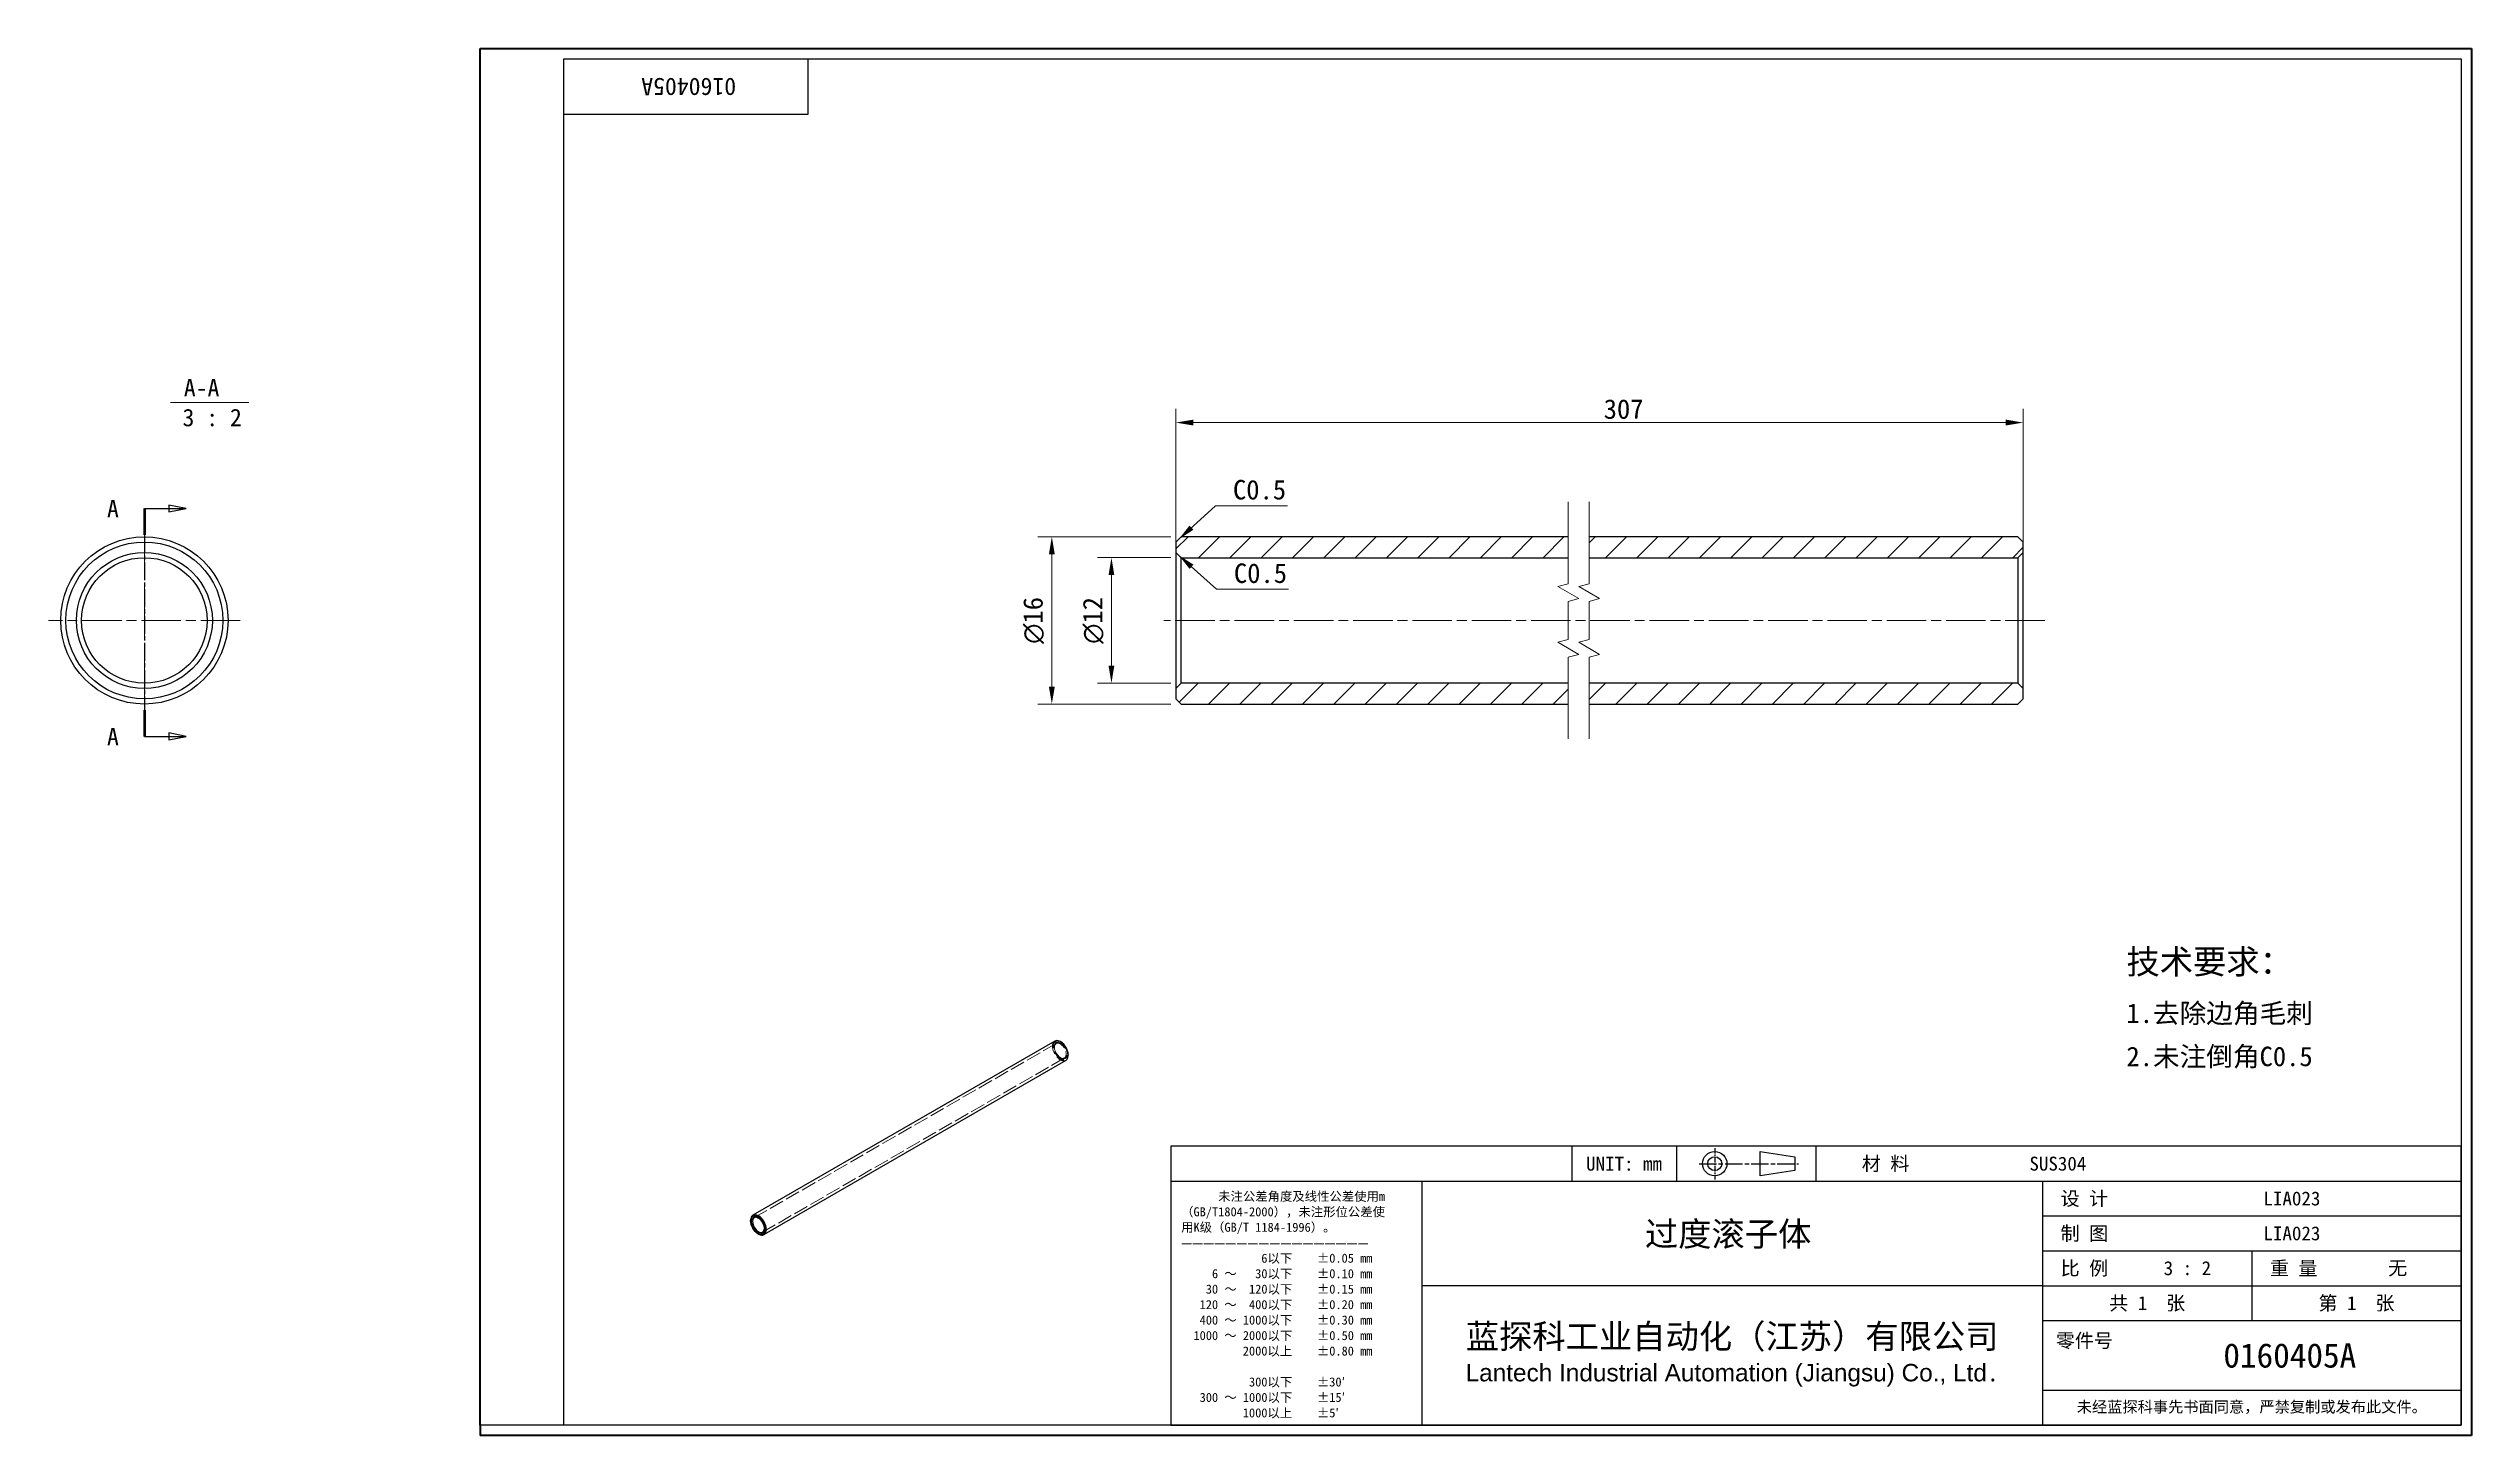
# Model space of a CAD drawing. Header units: millimetres. Extents: x -37 to 194, y 4 to 136.
import ezdxf
from ezdxf.enums import TextEntityAlignment as Align

# ---------------------------------------------------------------- set-up
doc = ezdxf.new("R2010")
doc.units = ezdxf.units.MM
doc.header["$LTSCALE"] = 0.666667
doc.linetypes.add('CHAIN', pattern=[0.3543, 0.2362, -0.0295, 0.0591, -0.0295])
doc.linetypes.add('DASHED', pattern=[0.2067, 0.1654, -0.0413])
for name, color, linetype, lineweight in [('1', 7, 'Continuous', 18), ('剖面线 (ISO)', 7, 'Continuous', 18), ('可见 (ISO)', 7, 'Continuous', 25), ('图框 (ISO)', 7, 'Continuous', 35), ('标题 (ISO)', 7, 'Continuous', 25)]:
    doc.layers.add(name, color=color, linetype=linetype, lineweight=lineweight)
for name, color, linetype, lineweight, true_color in [('中心标记 (ISO)', 1, 'CHAIN', 18, 0xff0000), ('中心线 (ISO)', 1, 'CHAIN', 18, 0xff0000), ('剖切线 (ISO)', 7, 'CHAIN', 25, 0x008000), ('尺寸 (ISO)', 7, 'Continuous', 18, 0x008000), ('折线 (ISO)', 7, 'Continuous', 18, 0x008000), ('符号 (ISO)', 7, 'Continuous', 18, 0x008000), ('隐藏 (ISO)', 5, 'DASHED', 18, 0x0000ff)]:
    doc.layers.add(name, color=color, linetype=linetype, lineweight=lineweight, true_color=true_color)
doc.styles.add('HZ_33', font='simfang.ttf')
doc.styles.add('文本样式164', font='SimSun.ttf')
doc.styles.add('文本样式165', font='SimSun.ttf')
doc.styles.add('文本样式74', font='SimSun.ttf')
doc.styles.add('最新国标', font='simfang.ttf')
doc.styles.add('注释文本 (ISO)', font='simfang.ttf')
doc.dimstyles.new('默认 (GB)', dxfattribs={"dimscale": 0.666667, "dimtxt": 2.8, "dimasz": 2.5, "dimexe": 2, "dimexo": 1.5, "dimgap": 0.5, "dimtad": 1, "dimtoh": 1, "dimdsep": 46, "dimtxsty": '最新国标', "dimcen": 0.09, "dimdle": 10, "dimclrd": 256, "dimclre": 256, "dimclrt": 256, "dimaunit": 1, "dimadec": 3, "dimazin": 2, "dimtfac": 0.535714, "dimtdec": 3, "dimtmove": 0, "dimatfit": 3, "dimfxl": 0, "dimtolj": 1, "dimlwd": -1, "dimlwe": -1, "dimarcsym": 0})
doc.dimstyles.new('默认 (GB)$7', dxfattribs={"dimscale": 0.666667, "dimtxt": 2.8, "dimasz": 2.5, "dimexe": 2, "dimexo": 1.5, "dimgap": 0.5, "dimtad": 1, "dimtoh": 1, "dimdsep": 46, "dimtxsty": '最新国标', "dimcen": 0.09, "dimdle": 10, "dimclrd": 256, "dimclre": 256, "dimclrt": 256, "dimaunit": 1, "dimadec": 3, "dimazin": 2, "dimtfac": 0.535714, "dimtdec": 3, "dimtmove": 0, "dimatfit": 3, "dimfxl": 0, "dimtolj": 1, "dimlwd": -1, "dimlwe": -1, "dimarcsym": 0})
pattern_1 = [(45, (0, 0), (-1.49671, 1.49671), [])]

# ---------------------------------------------------------------- blocks, each defined once
blk = doc.blocks.new('图框 最新国标')
at = {"layer": '图框 (ISO)'}
for p, q in [((6, 7), (6, 204.5)), ((6, 204.5), (291.5, 204.5)), ((291.5, 204.5), (291.5, 5.5)), ((6, 7), (6, 5.5)), ((6, 7), (6, 5.5)), ((291.5, 5.5), (6, 5.5))]:
    blk.add_line(p, q, dxfattribs=at)
at = {"layer": '图框 (ISO)', "color": 7, "linetype": 'Continuous', "lineweight": 25}
for p, q in [((18, 203), (290, 203)), ((18, 7), (18, 203)), ((18, 203), (290, 203)), ((53, 203), (53, 195)), ((290, 203), (290, 7)), ((290, 203), (290, 7)), ((53, 195), (18, 195)), ((290, 7), (6, 7)), ((290, 7), (18, 7))]:
    blk.add_line(p, q, dxfattribs=at)
at = {"layer": '图框 (ISO)', "style": '文本样式74'}
blk.add_attdef('零件代号_001', (42.7, 200.25), '', height=2.5, rotation=180, dxfattribs=at)
blk = doc.blocks.new('标题栏 副本 最新国标')
at = {"layer": '标题 (ISO)'}
for p, q in [((381.98, -183.84), (196.98, -183.84)), ((196.98, -183.84), (196.98, -223.84)), ((254.48, -183.84), (254.48, -188.84)), ((269.48, -183.84), (269.48, -188.84)), ((289.48, -183.84), (289.48, -188.84)), ((381.98, -223.84), (381.98, -183.84)), ((383.48, -183.84), (383.48, -225.34)), ((281.48, -188.09), (281.48, -184.59)), ((281.48, -184.59), (286.48, -185.34)), ((286.48, -187.34), (281.48, -188.09)), ((286.48, -185.34), (286.48, -187.34)), ((196.98, -188.84), (381.98, -188.84)), ((232.98, -188.84), (232.98, -223.84)), ((321.98, -188.84), (321.98, -223.84)), ((321.98, -193.84), (381.98, -193.84)), ((321.98, -198.84), (381.98, -198.84)), ((351.98, -198.84), (351.98, -208.84)), ((321.98, -203.84), (232.98, -203.84)), ((321.98, -203.84), (381.98, -203.84)), ((321.98, -208.84), (381.98, -208.84)), ((321.98, -218.84), (381.98, -218.84)), ((196.98, -223.84), (381.98, -223.84)), ((383.48, -225.34), (196.98, -225.34))]:
    blk.add_line(p, q, dxfattribs=at)
at = {"layer": '标题 (ISO)', "linetype": 'CHAIN', "ltscale": 5.000333}
blk.add_line((274.98, -184.09), (274.98, -188.59), dxfattribs=at)
at = {"layer": '标题 (ISO)', "linetype": 'CHAIN', "ltscale": 15.834605}
blk.add_line((272.73, -186.34), (286.98, -186.34), dxfattribs=at)
at = {"layer": '标题 (ISO)'}
for radius in [1.75, 1]:
    blk.add_circle((274.98, -186.34), radius, dxfattribs=at)
at = {"layer": '1', "style": '文本样式164'}
for s, p in [('UNIT: mm', (261.98, -186.34)), ('材 料', (299.48, -186.34)), ('设 计', (327.98, -191.34)), ('制 图', (327.98, -196.34)), ('比 例', (327.98, -201.34)), ('重 量', (357.98, -201.34)), ('共 1  张', (336.98, -206.34)), ('第 1  张', (366.98, -206.34))]:
    blk.add_text(s, height=2, dxfattribs=at).set_placement(p, align=Align.MIDDLE_CENTER)
at = {"layer": '标题 (ISO)', "style": '注释文本 (ISO)'}
for s, insert, char_height, attachment_point, line_spacing_factor in [('\\fSimSun|b0|i0;{\\H1.3000;      未注公差角度及线性公差使用m\\P}\\fSimSun|b0|i0;{\\H1.3000;（GB/T1804-2000），未注形位公差使\\P}\\fSimSun|b0|i0;{\\H1.3000;用K级（GB/T 1184-1996）。\\P}\\fSimSun|b0|i0;{\\H1.3000;—————————————————\\P}\\fSimSun|b0|i0;{\\H1.3000;             6以下    ±0.05 mm\\P}\\fSimSun|b0|i0;{\\H1.3000;     6 ～   30以下    ±0.10 mm\\P}\\fSimSun|b0|i0;{\\H1.3000;    30 ～  120以下    ±0.15 mm\\P}\\fSimSun|b0|i0;{\\H1.3000;   120 ～  400以下    ±0.20 mm\\P}\\fSimSun|b0|i0;{\\H1.3000;   400 ～ 1000以下    ±0.30 mm\\P}\\fSimSun|b0|i0;{\\H1.3000;  1000 ～ 2000以下    ±0.50 mm\\P}\\fSimSun|b0|i0;{\\H1.3000;          2000以上    ±0.80 mm\\P}\\fSimSun|b0|i0;{\\H1.3000;\\P}\\fSimSun|b0|i0;{\\H1.3000;           300以下    ±30′\\P}\\fSimSun|b0|i0;{\\H1.3000;   300 ～ 1000以下    ±15′\\P}\\fSimSun|b0|i0;{\\H1.3000;          1000以上    ±5′}', (198.48, -206.63), 1.3, 4, 1.023913), ('{\\fMicrosoft YaHei|b0|i0|c134|p34;\\H1.75x;蓝探科工业自动化（江苏）有限公司\\P\\fArial|b0|i0|c0|p34;\\H0.71429x;Lantech Industrial Automation (Jiangsu) Co., Ltd\\fFangSong|b0|i0|c134|p49;.\\H1.15195x; }', (277.48, -213.84), 2, 5, 0.978695)]:
    blk.add_mtext(s, dxfattribs=dict(at, insert=insert, char_height=char_height, attachment_point=attachment_point, line_spacing_factor=line_spacing_factor))
at = {"layer": '标题 (ISO)', "attachment_point": 5, "style": '注释文本 (ISO)'}
for s, insert, char_height in [('\\fFangSong|b0|i0;零件号', (327.98, -211.84), 2), ('\\fSimSun|b0|i0;{\\H1.6000;未经蓝探科事先书面同意，严禁复制或发布此文件。}', (351.98, -221.34), 1.6)]:
    blk.add_mtext(s, dxfattribs=dict(at, insert=insert, char_height=char_height))
at = {"layer": '标题 (ISO)'}
for tag, p, height, style in [('材料_001', (320.09, -187.33), 2, '注释文本 (ISO)'), ('设计人_001', (353.65, -192.33), 2, '注释文本 (ISO)'), ('库存编号_001', (264.97, -198.17), 3.5, '文本样式165'), ('设计人_001', (353.65, -197.33), 2, '注释文本 (ISO)'), ('视图比例_001', (339.34, -202.33), 2, '注释文本 (ISO)'), ('质量\\P3;_001', (371.53, -202.3), 2, '注释文本 (ISO)'), ('零件代号_001', (347.9, -215.59), 3.5, '文本样式165')]:
    blk.add_attdef(tag, p, '', height=height, dxfattribs=dict(at, style=style))
blk = doc.blocks.new('二维转换剖视图0')
at = {"layer": '剖切线 (ISO)', "linetype": 'Continuous'}
for p, q in [((-36.14, 138.5), (-38.64, 139)), ((-38.64, 139), (-38.64, 138)), ((-42.14, 138.5), (-38.64, 138.5)), ((-38.64, 138.5), (-36.14, 138.5)), ((-38.64, 138), (-36.14, 138.5)), ((-42.14, 105.8), (-38.64, 105.8)), ((-36.14, 105.8), (-38.64, 106.3)), ((-38.64, 106.3), (-38.64, 105.3)), ((-38.64, 105.8), (-36.14, 105.8)), ((-38.64, 105.3), (-36.14, 105.8))]:
    blk.add_line(p, q, dxfattribs=at)
at = {"layer": '剖切线 (ISO)', "linetype": 'CHAIN', "ltscale": 16.324638}
blk.add_line((-42.14, 138.5), (-42.14, 105.8), dxfattribs=at)
at = {"layer": '剖切线 (ISO)', "linetype": 'Continuous', "lineweight": 50}
for p, q in [((-42.14, 138.5), (-42.14, 134.72)), ((-42.14, 109.58), (-42.14, 105.8))]:
    blk.add_line(p, q, dxfattribs=at)
at = {"layer": '剖切线 (ISO)', "linetype": 'Continuous', "flags": 128}
for points in [[(-38.64, 138), (-36.14, 138.5), (-38.64, 139), (-38.64, 138)], [(-38.64, 105.3), (-36.14, 105.8), (-38.64, 106.3), (-38.64, 105.3)]]:
    blk.add_lwpolyline(points, dxfattribs=at)
at = {"layer": '剖切线 (ISO)'}
for points in [[(-38.64, 138), (-36.14, 138.5), (-38.64, 139), (-38.64, 138)], [(-38.64, 105.3), (-36.14, 105.8), (-38.64, 106.3), (-38.64, 105.3)]]:
    blk.add_solid(points, dxfattribs=at)
at = {"layer": '剖切线 (ISO)', "char_height": 2.5, "attachment_point": 7, "style": 'HZ_33'}
for insert in [(-47.5, 137.22), (-47.5, 104.52)]:
    blk.add_mtext('A', dxfattribs=dict(at, insert=insert))
blk = doc.blocks.new('*D6')
at = {"layer": 'Defpoints', "color": 0, "transparency": 16777216}
for p in [(71, 87.63), (64.34, 75.63), (71, 75.63)]:
    blk.add_point(p, dxfattribs=at)
at = {"layer": '尺寸 (ISO)', "color": 116, "true_color": 0x00803f, "transparency": 16777216}
for p, q in [((70, 87.63), (63, 87.63)), ((64.34, 85.96), (64.34, 77.29)), ((70, 75.63), (63, 75.63))]:
    blk.add_line(p, q, dxfattribs=at)
for points in [[(64.06, 85.96), (64.61, 85.96), (64.34, 87.63)], [(64.06, 77.29), (64.61, 77.29), (64.34, 75.63)]]:
    blk.add_solid(points, dxfattribs=at)
at = {"layer": '尺寸 (ISO)', "transparency": 16777216, "insert": (62.6, 81.63), "char_height": 1.8667, "attachment_point": 5, "rotation": 90, "style": '最新国标'}
blk.add_mtext('\\A1;{\\fAIGDT|b0|i0;\\ln}\\fFangSong|b0|i0;12', dxfattribs=at)
blk = doc.blocks.new('*D7')
at = {"layer": 'Defpoints', "color": 0, "transparency": 16777216}
for p in [(71, 89.63), (58.64, 73.63), (71, 73.63)]:
    blk.add_point(p, dxfattribs=at)
at = {"layer": '尺寸 (ISO)', "color": 116, "true_color": 0x00803f, "transparency": 16777216}
for p, q in [((70, 89.63), (57.31, 89.63)), ((58.64, 87.96), (58.64, 75.29)), ((70, 73.63), (57.31, 73.63))]:
    blk.add_line(p, q, dxfattribs=at)
for points in [[(58.36, 87.96), (58.92, 87.96), (58.64, 89.63)], [(58.36, 75.29), (58.92, 75.29), (58.64, 73.63)]]:
    blk.add_solid(points, dxfattribs=at)
at = {"layer": '尺寸 (ISO)', "transparency": 16777216, "insert": (56.9, 81.63), "char_height": 1.8667, "attachment_point": 5, "rotation": 90, "style": '最新国标'}
blk.add_mtext('\\A1;\\fAIGDT|b0|i0;n\\fFangSong|b0|i0;16', dxfattribs=at)
blk = doc.blocks.new('*D8')
at = {"layer": 'Defpoints', "color": 0, "transparency": 16777216}
for p in [(151.48, 100.55), (70.5, 88.13), (151.48, 88.13)]:
    blk.add_point(p, dxfattribs=at)
at = {"layer": '尺寸 (ISO)', "color": 116, "true_color": 0x00803f, "transparency": 16777216}
for p, q in [((70.5, 89.13), (70.5, 101.88)), ((72.17, 100.55), (149.82, 100.55)), ((151.48, 89.13), (151.48, 101.88))]:
    blk.add_line(p, q, dxfattribs=at)
for points in [[(72.17, 100.83), (72.17, 100.27), (70.5, 100.55)], [(149.82, 100.83), (149.82, 100.27), (151.48, 100.55)]]:
    blk.add_solid(points, dxfattribs=at)
at = {"layer": '尺寸 (ISO)', "transparency": 16777216, "insert": (113.29, 101.83), "char_height": 1.867, "attachment_point": 5, "style": '最新国标'}
blk.add_mtext('\\A1;307', dxfattribs=at)

msp = doc.modelspace()

# ---------------------------------------------------------------- hatches: boundary and pattern name
at = {"layer": '剖面线 (ISO)'}
h = msp.add_hatch(dxfattribs=at)
h.set_pattern_fill('ANSI31', color=256, scale=16.933333, style=0)
h.set_pattern_definition(pattern_1)
h.paths.add_polyline_path([(107.9949, 87.6264), (107.9949, 89.6264), (71.0038, 89.6264), (70.5038, 89.1264), (70.5038, 88.1264), (71.0038, 87.6264)])
h = msp.add_hatch(dxfattribs=at)
h.set_pattern_fill('ANSI31', color=256, scale=16.933333, style=0)
h.set_pattern_definition(pattern_1)
h.paths.add_polyline_path([(109.9949, 89.6264), (109.9949, 87.6264), (150.9847, 87.6264), (151.4847, 88.1264), (151.4847, 89.1264), (150.9847, 89.6264)])
h = msp.add_hatch(dxfattribs=at)
h.set_pattern_fill('ANSI31', color=256, scale=16.933333, style=0)
h.set_pattern_definition(pattern_1)
h.paths.add_polyline_path([(107.9949, 73.6264), (107.9949, 75.6264), (71.0038, 75.6264), (70.5038, 75.1264), (70.5038, 74.1264), (71.0038, 73.6264)])
h = msp.add_hatch(dxfattribs=at)
h.set_pattern_fill('ANSI31', color=256, scale=16.933333, style=0)
h.set_pattern_definition(pattern_1)
h.paths.add_polyline_path([(109.9949, 75.6264), (109.9949, 73.6264), (150.9847, 73.6264), (151.4847, 74.1264), (151.4847, 75.1264), (150.9847, 75.6264)])

# ---------------------------------------------------------------- linework, layer by layer
at = {"layer": '中心标记 (ISO)', "ltscale": 23.990969}
for p, q in [((-28.0942, 90.793), (-28.0942, 72.4597)), ((-18.9276, 81.6264), (-37.2609, 81.6264))]:
    msp.add_line(p, q, dxfattribs=at)
at = {"layer": '中心线 (ISO)', "ltscale": 23.990969}
msp.add_line((153.5516, 81.6264), (69.3371, 81.6264), dxfattribs=at)
at = {"layer": '可见 (ISO)'}
for p, q in [((71.0038, 89.6264), (70.5038, 89.1264)), ((70.5038, 89.1264), (70.5038, 88.1264)), ((70.5038, 88.1264), (71.0038, 87.6264)), ((70.5038, 88.1264), (70.5038, 75.1264)), ((107.9949, 89.6264), (71.0038, 89.6264)), ((150.9847, 89.6264), (109.9949, 89.6264)), ((151.4847, 89.1264), (150.9847, 89.6264)), ((150.9847, 87.6264), (151.4847, 88.1264)), ((151.4847, 88.1264), (151.4847, 89.1264)), ((151.4847, 75.1264), (151.4847, 88.1264)), ((71.0038, 87.6264), (107.9949, 87.6264)), ((71.0038, 75.6264), (71.0038, 87.6264)), ((109.9949, 87.6264), (150.9847, 87.6264)), ((150.9847, 87.6264), (150.9847, 75.6264)), ((71.0038, 75.6264), (70.5038, 75.1264)), ((70.5038, 75.1264), (70.5038, 74.1264)), ((70.5038, 74.1264), (71.0038, 73.6264)), ((107.9949, 75.6264), (71.0038, 75.6264)), ((150.9847, 75.6264), (109.9949, 75.6264)), ((151.4847, 75.1264), (150.9847, 75.6264)), ((150.9847, 73.6264), (151.4847, 74.1264)), ((151.4847, 74.1264), (151.4847, 75.1264)), ((71.0038, 73.6264), (107.9949, 73.6264)), ((109.9949, 73.6264), (150.9847, 73.6264)), ((58.9157, 41.395), (30.0657, 24.7385)), ((59.9824, 39.5475), (31.1324, 22.891)), ((59.4962, 41.315), (59.449, 41.3422)), ((60.2033, 40.0902), (60.2033, 40.0358)), ((29.8448, 24.1957), (29.8448, 24.2502)), ((30.5519, 22.971), (30.5991, 22.9438))]:
    msp.add_line(p, q, dxfattribs=at)
for radius in [8, 7.5, 6.5, 6]:
    msp.add_circle((-28.0942, 81.6264), radius, dxfattribs=at)
for centre, major_axis, start_param, end_param in [((59.449, 40.4712), (-0.5333, 0.9238), 3.14159265, 6.28318531), ((59.4962, 40.4985), (-0.5, 0.866), 3.92699082, 5.49778714), ((30.5991, 23.8147), (0.5333, -0.9238), 5.49778714, 10.21017612), ((30.5991, 23.8147), (0.4, -0.6928), 2.39703851, 7.02773945)]:
    msp.add_ellipse(centre, major_axis=major_axis, ratio=0.57735027, start_param=start_param, end_param=end_param, dxfattribs=at)
for major_axis in [(-0.5, 0.866), (0.4333, -0.7506)]:
    msp.add_ellipse((30.5519, 23.7875), major_axis=major_axis, ratio=0.57735027, dxfattribs=at)
at = {"layer": '折线 (ISO)', "flags": 128}
for points in [[(107.9949, 70.293), (107.9949, 78.1144), (108.9949, 78.3823), (106.9949, 79.537), (107.9949, 79.805), (107.9949, 83.4477), (108.9949, 83.7157), (106.9949, 84.8704), (107.9949, 85.1383), (107.9949, 92.9597)], [(109.9949, 70.293), (109.9949, 78.1144), (110.9949, 78.3823), (108.9949, 79.537), (109.9949, 79.805), (109.9949, 83.4477), (110.9949, 83.7157), (108.9949, 84.8704), (109.9949, 85.1383), (109.9949, 92.9597)]]:
    msp.add_lwpolyline(points, dxfattribs=at)
at = {"layer": '符号 (ISO)'}
msp.add_line((-25.581, 102.4675), (-18.0956, 102.4675), dxfattribs=at)
at = {"layer": '隐藏 (ISO)', "ltscale": 12.873099}
for p, q in [((59.049, 41.1641), (30.1991, 24.5075)), ((59.849, 39.7784), (30.9991, 23.1219))]:
    msp.add_line(p, q, dxfattribs=at)
at = {"layer": '隐藏 (ISO)', "ltscale": 0.269265}
for p, q in [((58.8834, 40.7978), (58.8834, 40.8523)), ((59.449, 39.818), (59.4962, 39.7908)), ((30.5991, 24.4679), (30.5519, 24.4951)), ((31.1648, 23.4881), (31.1648, 23.4337))]:
    msp.add_line(p, q, dxfattribs=at)
at = {"layer": '隐藏 (ISO)', "ltscale": 12.159042}
msp.add_ellipse((59.449, 40.4712), major_axis=(0.5333, -0.9238), ratio=0.57735027, start_param=3.14159265, end_param=6.28318531, dxfattribs=at)
at = {"layer": '隐藏 (ISO)', "ltscale": 11.399102}
msp.add_ellipse((59.4962, 40.4985), major_axis=(-0.5, 0.866), ratio=0.57735027, start_param=5.49778714, end_param=10.21017612, dxfattribs=at)
at = {"layer": '隐藏 (ISO)', "ltscale": 13.172297}
msp.add_ellipse((59.4962, 40.4985), major_axis=(-0.4333, 0.7506), ratio=0.57735027, dxfattribs=at)
at = {"layer": '隐藏 (ISO)', "ltscale": 12.159042}
msp.add_ellipse((59.449, 40.4712), major_axis=(0.4, -0.6928), ratio=0.57735027, dxfattribs=at)
at = {"layer": '隐藏 (ISO)', "ltscale": 4.786925}
msp.add_ellipse((30.5991, 23.8147), major_axis=(0.5333, -0.9238), ratio=0.57735027, start_param=3.92699082, end_param=5.49778714, dxfattribs=at)
at = {"layer": '隐藏 (ISO)', "ltscale": 3.776878}
msp.add_ellipse((30.5991, 23.8147), major_axis=(0.4, -0.6928), ratio=0.57735027, start_param=0.74455414, end_param=2.39703851, dxfattribs=at)

# ---------------------------------------------------------------- block references
at = {"xscale": 0.6666666666666666, "yscale": 0.6666666666666666, "zscale": 0.6666666666666666}
msp.add_blockref('图框 最新国标', (0, 0), dxfattribs=at).add_auto_attribs({'零件代号_001': '0160405A'})
ref = msp.add_blockref('标题栏 副本 最新国标', (-61.3217, 153.8962), dxfattribs=dict(xscale=0.6666666666666666, yscale=0.6666666666666666, zscale=0.6666666666666666))
ref.add_attrib('零件代号_001', '0160405A', (170.6136, 10.1667), dxfattribs={"layer": '标题 (ISO)', "height": 2.33333, "style": '文本样式165'})
ref.add_attrib('库存编号_001', '过度滚子体', (115.324, 21.7812), dxfattribs={"layer": '标题 (ISO)', "height": 2.33333, "style": '文本样式165'})
ref.add_attrib('质量\\P3;_001', '无', (186.3619, 19.0267), dxfattribs={"layer": '标题 (ISO)', "height": 1.3333, "style": '注释文本 (ISO)'})
ref.add_attrib('视图比例_001', '3 : 2', (164.9067, 19.0114), dxfattribs={"layer": '标题 (ISO)', "height": 1.33333, "style": '注释文本 (ISO)'})
ref.add_attrib('设计人_001', 'LIA023', (174.4457, 25.6743), dxfattribs={"layer": '标题 (ISO)', "height": 1.33333, "style": '注释文本 (ISO)'})
ref.add_attrib('设计人_001', 'LIA023', (174.4457, 22.341), dxfattribs={"layer": '标题 (ISO)', "height": 1.33333, "style": '注释文本 (ISO)'})
ref.add_attrib('材料_001', 'SUS304', (152.0743, 29.0076), dxfattribs={"layer": '标题 (ISO)', "height": 1.33333, "style": '注释文本 (ISO)'})
at = {"layer": '剖切线 (ISO)', "xscale": 0.6666666666666666, "yscale": 0.6666666666666666, "zscale": 0.6666666666666666}
msp.add_blockref('二维转换剖视图0', (0, 0), dxfattribs=at)

# ---------------------------------------------------------------- texts
at = {"layer": '符号 (ISO)'}
for s, insert, char_height, attachment_point, style in [('A-A ', (-24.3227, 103.0465), 1.66667, 7, 'HZ_33'), (' 3 : 2', (-25.581, 100.1731), 1.66667, 7, 'HZ_33'), ('C0.5', (75.9533, 95.0647), 1.86667, 1, '最新国标'), ('C0.5', (76.043, 87.076), 1.86667, 1, '最新国标')]:
    msp.add_mtext(s, dxfattribs=dict(at, insert=insert, char_height=char_height, attachment_point=attachment_point, style=style))
at = {"layer": '符号 (ISO)', "insert": (161.3487, 44.4611), "char_height": 1.333333, "width": 19.561793, "attachment_point": 4, "line_spacing_factor": 1.32748, "style": '注释文本 (ISO)'}
msp.add_mtext('{\\H1.74997x;技术要求：\\P\\H0.80003x;1.去除边角毛刺\\P2.未注倒角C0.5}', dxfattribs=at)

# ---------------------------------------------------------------- dimensions: what is measured, and where the dimension line sits
at = {"layer": '尺寸 (ISO)', "color": 116, "true_color": 0x00803f}
for base, p1, p2, angle, text, override, picture, middle in [((151.4847, 100.55), (70.5038, 88.1264), (151.4847, 88.1264), 180, '307', {"dimgap": 0.5, "dimtoh": 0, "dimdec": 2, "dimlfac": 3.791015, "dimtol": 0, "dimlim": 0, "dimtp": 0, "dimtm": 0, "dimtdec": 3, "dimtofl": 0, "dimatfit": 1}, '*D8', (113.2885, 100.55)), ((58.6401, 73.6264), (71.0038, 89.6264), (71.0038, 73.6264), 90, '\\fAIGDT|b0|i0;n\\fFangSong|b0|i0;<>', {"dimgap": 0.5, "dimtoh": 0, "dimdec": 2, "dimtol": 0, "dimlim": 0, "dimtp": 0, "dimtm": 0, "dimtdec": 3, "dimtofl": 0, "dimatfit": 1}, '*D7', (58.6401, 81.6264)), ((64.3371, 75.6264), (71.0038, 87.6264), (71.0038, 75.6264), 90, '{\\fAIGDT|b0|i0;\\ln}\\fFangSong|b0|i0;<>', {"dimgap": 0.5, "dimtoh": 0, "dimdec": 2, "dimtol": 0, "dimlim": 0, "dimtp": 0, "dimtm": 0, "dimtdec": 3, "dimtofl": 0, "dimatfit": 1}, '*D6', (64.3371, 81.6264))]:
    dim = msp.add_linear_dim(base=base, p1=p1, p2=p2, angle=angle, text=text, dimstyle='默认 (GB)', override=override, dxfattribs=at)
    dim.commit()
    dim.dimension.update_dxf_attribs({"geometry": picture, "text_midpoint": middle, "dimtype": 160})

# ---------------------------------------------------------------- leaders
at = {"layer": '符号 (ISO)', "color": 116, "true_color": 0x00803f, "annotation_type": 0, "has_hookline": 1, "hookline_direction": 0, "text_width": 5.2053}
for points in [[(70.7538, 89.3764), (74.2866, 92.5984), (75.9533, 92.5984)], [(70.7538, 87.8764), (74.3764, 84.6097), (76.043, 84.6097)]]:
    msp.add_leader(points, dimstyle='默认 (GB)$7', override={"dimgap": 0, "dimtad": 1}, dxfattribs=at)

doc.saveas('drawing.dxf')
